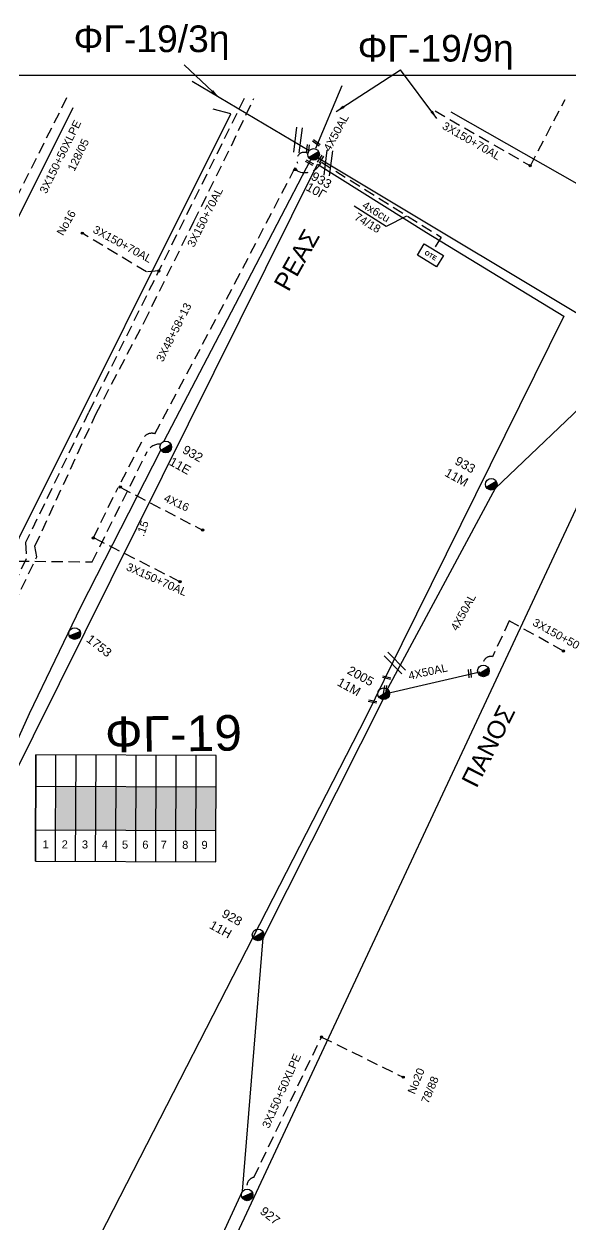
# Model space of a CAD drawing. Header units: millimetres. Extents: x 2087 to 5289, y 222 to 1137.
# Drawn here: x 2795.5 to 2857, y 660 to 795.1 of the extents above; entities that cross this region are included whole.
import ezdxf
from ezdxf.enums import TextEntityAlignment as Align

# ---------------------------------------------------------------- set-up
doc = ezdxf.new("R2010")
doc.units = ezdxf.units.MM
doc.linetypes.add('DASHED', pattern=[19.05, 12.7, -6.35])
for name, color, linetype in [('Pillar OTE', 7, 'Continuous'), ('Άγνωστα', 7, 'Continuous'), ('Ασφαλειοκιβώτια Χ.Τ 9 αναχωρήσεων', 7, 'Continuous'), ('Γυμνά εναέρια ΧΤ και ΦΟΠ (3Φ)   4x50+16AL', 7, 'Continuous'), ('Εναέρια παροχή ΧΤ 4x16', 7, 'SYN_LINE'), ('Επιγραφές - Σχήματα', 7, 'Continuous'), ('Καλώδια ΧΤ   3x150+70AL', 7, 'DASHED'), ('Καλώδια ΧΤ   3x150AL+50CU', 7, 'DASHED'), ('Καλώδια ΧΤ   4x50AL', 7, 'DASHED'), ('Μηχανική τομή', 7, 'Continuous'), ('Στύλος ΦΜ', 7, 'Continuous'), ('Στύλος ΦΜ @ 1', 7, 'Continuous'), ('Συνδέσεις', 7, 'Continuous'), ('Τομή', 7, 'Continuous'), ('Υπόβαθρο ΔΕΗ', 7, 'Continuous'), ('Υπόγεια καλώδια Παροχών ΧΤ   .15', 7, 'DASHED'), ('Υπόγεια καλώδια Παροχών ΧΤ   4x50AL', 7, 'DASHED'), ('Υπόγεια καλώδια Παροχών ΧΤ   4x6', 7, 'DASHED'), ('Υπόγειο καλώδιο Μέσης Τάσης 20KV', 7, 'Continuous')]:
    doc.layers.add(name, color=color, linetype=linetype)
doc.styles.add('arial', font='arial.ttf')
doc.styles.get("Standard").update_dxf_attribs({"font": 'arial.ttf'})
doc.linetypes.add('SYN_LINE', pattern='A,0.5,-0.0001,["/\\/\\/\\/",Standard,S=0.1,R=0,X=0,Y=-0.05],-0.25', length=0.7501)
doc.dimstyles.new('ISO-25', dxfattribs={"dimtxt": 2.5, "dimasz": 2.5, "dimexe": 1.25, "dimexo": 0.625, "dimtad": 1, "dimtxsty": 'Standard', "dimcen": 2.5, "dimadec": 0, "dimazin": 0, "dimtfac": 1, "dimtmove": 0, "dimatfit": 3, "dimfxl": 1, "dimarcsym": 0})

# ---------------------------------------------------------------- blocks, each defined once
blk = doc.blocks.new('ΤΟΜΗ')
at = {"layer": 'Τομή', "ltscale": 40}
for p, q in [((-5.68, 0), (5.68, 0)), ((5.68, -2.33), (-5.68, -2.33))]:
    blk.add_line(p, q, dxfattribs=at)
blk = doc.blocks.new('ΜΗΧΑΝΙΚΗ ΤΟΜΗ')
at = {"layer": 'Μηχανική τομή', "ltscale": 40}
for p, q in [((-1.89, 0.78), (1.89, 0.78)), ((1.89, 0), (-1.89, 0))]:
    blk.add_line(p, q, dxfattribs=at)
blk = doc.blocks.new('ΥΠΑΡΧΩΝ ΤΣΙΜΕΝΤΕΝΙΟΣ ΣΤΥΛΟΣ')
at = {"layer": 'Στύλος ΦΜ'}
blk.add_hatch(color=7, dxfattribs=at).paths.add_polyline_path([(-1.29, -2.28, 0.574793), (2.62, 0, 0.268822), (1.3, 2.27)])
at = {"layer": 'Στύλος ΦΜ', "color": 7}
blk.add_line((-1.29, -2.28), (1.3, 2.27), dxfattribs=at)
blk.add_circle((0, 0), 2.62, dxfattribs=at)
at = {"layer": 'Στύλος ΦΜ', "flags": 4}
for tag, p in [('ΑΡΙΘΜΟΣ', (-4.68, 8.05)), ('ΤΥΠΟΣ', (-4.91, 3.03))]:
    blk.add_attdef(tag, p, '', height=4, dxfattribs=at)
blk = doc.blocks.new('_ΣΥΝΔΕΣΗ')
at = {"layer": 'Συνδέσεις', "linetype": 'SYN_LINE', "ltscale": 40}
blk.add_hatch(color=256, dxfattribs=at).paths.add_polyline_path([(0.5, -0.01, 1), (-0.5, -0.01, 1)])
at = {"layer": 'Συνδέσεις'}
blk.add_circle((0, -0.01), 0.5, dxfattribs=at)
blk = doc.blocks.new('ΑΣΦΑΛΕΙΟΚΙΒΩΤΙΟ ΥΠΟΣΤΑΘΜΟΥ 9 ΑΝΑΧΩΡΗΣΕΩΝ')
at = {"layer": 'Ασφαλειοκιβώτια Χ.Τ 9 αναχωρήσεων', "ltscale": 40}
for p, q in [((-23.8, 40.36), (24.02, 40.36)), ((-9.72, 40.36), (-9.72, -40.64)), ((9.94, 40.36), (9.94, -40.64)), ((-23.8, 31.36), (24.02, 31.36)), ((-23.8, 22.36), (24.02, 22.36)), ((-23.8, 13.36), (24.02, 13.36)), ((-23.8, 4.36), (24.02, 4.36)), ((-23.8, -4.64), (24.02, -4.64)), ((-23.8, -13.64), (24.02, -13.64)), ((-23.8, -22.64), (24.02, -22.64)), ((-23.8, -31.64), (24.02, -31.64))]:
    blk.add_line(p, q, dxfattribs=at)
at = {"layer": 'Ασφαλειοκιβώτια Χ.Τ 9 αναχωρήσεων'}
blk.add_lwpolyline([(-23.8, -40.64), (24.02, -40.64), (24.02, 40.36), (-23.8, 40.36)], close=True, dxfattribs=at)
for s, p in [('1', (-17.96, 37.24)), ('2', (-17.96, 28.67)), ('3', (-17.96, 19.6)), ('4', (-17.96, 10.58)), ('5', (-17.96, 1.57)), ('6', (-17.96, -7.57)), ('7', (-17.96, -15.81)), ('8', (-17.96, -25.5)), ('9', (-17.96, -34.19))]:
    blk.add_text(s, height=3.6, rotation=270, dxfattribs=at).set_placement(p)
at = {"layer": 'Ασφαλειοκιβώτια Χ.Τ 9 αναχωρήσεων', "ltscale": 40}
for tag, height, p in [('ΟΝΟΜΑ', 5, (-0.16, 44.31)), ('ΚΕΙΜΕΝΟ 1', 2, (17.06, 35.59)), ('ΚΕΙΜΕΝΟ 2', 2, (17.06, 26.88)), ('ΚΕΙΜΕΝΟ 3', 2, (17.06, 17.69)), ('ΚΕΙΜΕΝΟ 4', 2, (17.06, 8.71)), ('ΚΕΙΜΕΝΟ 5', 2, (17.06, -0.13)), ('ΚΕΙΜΕΝΟ 6', 2, (17.06, -9.05)), ('ΚΕΙΜΕΝΟ 7', 2, (17.06, -18.13)), ('ΚΕΙΜΕΝΟ 8', 2, (17.06, -26.85)), ('ΚΕΙΜΕΝΟ 9', 2, (17.06, -35.99)), ('ΣΧ', 2, (-0.1, -42.64))]:
    blk.add_attdef(tag, text='', height=height, dxfattribs=at).set_placement(p, align=Align.MIDDLE_CENTER)
blk = doc.blocks.new('PILLAR ΟΤΕ')
at = {"layer": 'Pillar OTE', "ltscale": 40}
blk.add_lwpolyline([(-3.31, 2.02), (3.39, 2.02), (3.39, -1.99), (-3.31, -1.99)], close=True, dxfattribs=at)
at = {"layer": 'Pillar OTE', "insert": (-1.81, 0.71), "char_height": 1.3575, "width": 109.961, "attachment_point": 1}
blk.add_mtext('{\\fArial|b1|i0|c161|p34;OTE}', dxfattribs=at)

msp = doc.modelspace()

# ---------------------------------------------------------------- hatches: boundary and pattern name
at = {"layer": 'Pillar OTE', "ltscale": 40}
h = msp.add_hatch(color=256, dxfattribs=at)
h.dxf.hatch_style = 1
h.paths.add_polyline_path([(2825.8, 778.6), (2826.22, 778.56), (2825.99, 778.91)])
at = {"layer": 'Ασφαλειοκιβώτια Χ.Τ 9 αναχωρήσεων'}
h = msp.add_hatch(color=30, dxfattribs=at)
h.dxf.hatch_style = 1
h.paths.add_polyline_path([(2799.11, 709.35), (2799.09, 704.44), (2801.34, 704.43), (2801.36, 709.34)])
h = msp.add_hatch(color=62, dxfattribs=at)
h.dxf.hatch_style = 1
h.paths.add_polyline_path([(2801.36, 709.34), (2801.34, 704.43), (2803.59, 704.42), (2803.61, 709.34)])
h = msp.add_hatch(color=27, dxfattribs=at)
h.dxf.hatch_style = 1
h.paths.add_polyline_path([(2803.61, 709.34), (2803.59, 704.42), (2805.84, 704.41), (2805.86, 709.33)])
h = msp.add_hatch(color=1, dxfattribs=at)
h.dxf.hatch_style = 1
h.paths.add_polyline_path([(2805.86, 709.33), (2805.84, 704.41), (2808.09, 704.41), (2808.11, 709.32)])
h = msp.add_hatch(color=151, dxfattribs=at)
h.dxf.hatch_style = 1
h.paths.add_polyline_path([(2808.11, 709.32), (2808.09, 704.41), (2810.34, 704.4), (2810.36, 709.31)])
h = msp.add_hatch(color=85, dxfattribs=at)
h.dxf.hatch_style = 1
h.paths.add_polyline_path([(2810.36, 709.31), (2810.34, 704.4), (2812.59, 704.39), (2812.61, 709.3)])
h = msp.add_hatch(color=2, dxfattribs=at)
h.dxf.hatch_style = 1
h.paths.add_polyline_path([(2812.61, 709.3), (2812.59, 704.39), (2814.84, 704.38), (2814.86, 709.3)])
h = msp.add_hatch(color=6, dxfattribs=at)
h.dxf.hatch_style = 1
h.paths.add_polyline_path([(2814.86, 709.3), (2814.84, 704.38), (2817.09, 704.38), (2817.11, 709.29)])

# ---------------------------------------------------------------- linework, layer by layer
at = {"layer": 'Pillar OTE', "ltscale": 40}
msp.add_lwpolyline([(2825.99, 778.91), (2826.22, 778.56), (2825.8, 778.6), (2825.99, 778.91)], dxfattribs=at)
at = {"layer": 'Άγνωστα', "color": 6, "linetype": 'DASHED', "ltscale": 0.1}
msp.add_lwpolyline([(2806.45, 743.59), (2808.84, 748.25, -0.433944), (2810.24, 749), (2819.24, 765.92), (2826.27, 779.45, -0.717593), (2827.35, 780.57, -0.257112)], format="xyb", dxfattribs=at)
at = {"layer": 'Άγνωστα', "color": 6}
for points in [[(2811.26, 748.13), (2820.2, 765.29), (2827.78, 779.84)], [(2790.08, 704.11), (2796.15, 717.53), (2801.9, 729.52), (2810.9, 747.17)]]:
    msp.add_lwpolyline(points, dxfattribs=at)
at = {"layer": 'Άγνωστα', "color": 85, "linetype": 'DASHED', "ltscale": 0.1}
msp.add_lwpolyline([(2820.64, 664.07, -0.455794), (2821.36, 665.38), (2828.96, 681.16), (2838.14, 676.65)], format="xyb", dxfattribs=at)
at = {"layer": 'Γυμνά εναέρια ΧΤ και ΦΟΠ (3Φ)   4x50+16AL', "color": 1, "linetype": 'Continuous', "ltscale": 0.1}
msp.add_lwpolyline([(2828.6, 780.03), (2865, 758.18), (2898.21, 739.78)], dxfattribs=at)
at = {"layer": 'Γυμνά εναέρια ΧΤ και ΦΟΠ (3Φ)   4x50+16AL', "color": 85, "ltscale": 0.1}
for points in [[(2836.24, 719.8), (2836.24, 719.8), (2836.24, 719.8), (2846.77, 722.24)], [(2820.1, 663.82), (2822.41, 692.32), (2836.12, 719.57)], [(2802.68, 626.19), (2809.58, 640.63), (2809.85, 641.62), (2820.1, 663.82)]]:
    msp.add_lwpolyline(points, dxfattribs=at)
at = {"layer": 'Εναέρια παροχή ΧΤ 4x16', "color": 6, "linetype": 'DASHED', "ltscale": 0.1}
msp.add_lwpolyline([(2806.34, 743), (2815.59, 738.17)], dxfattribs=at)
at = {"layer": 'Επιγραφές - Σχήματα'}
msp.add_lwpolyline([(3200.59, 789.29), (3200.59, 789.29), (2106.58, 789.29), (2106.58, 238.36), (3200.59, 238.29)], dxfattribs=at)
at = {"layer": 'Καλώδια ΧΤ   3x150+70AL', "color": 30, "ltscale": 0.1}
msp.add_lwpolyline([(2782.73, 722.33), (2789.42, 719.51), (2796.96, 735.15), (2796.76, 736.36), (2803.6, 751.21), (2809.06, 761.62), (2814.62, 772.87), (2818.84, 781.39), (2821.35, 786.7)], dxfattribs=at)
at = {"layer": 'Καλώδια ΧΤ   3x150+70AL', "color": 62, "ltscale": 0.1}
for points in [[(2820.29, 786.72), (2802.79, 751.41), (2795.71, 736.77), (2795.78, 734.92), (2788.72, 720.48), (2783, 722.88)], [(2810.67, 767.31), (2809.28, 767.21), (2802.06, 771.56)]]:
    msp.add_lwpolyline(points, dxfattribs=at)
at = {"layer": 'Καλώδια ΧΤ   3x150+70AL', "color": 6, "ltscale": 0.1}
msp.add_lwpolyline([(2841.74, 785.31), (2852.44, 779.14), (2856.34, 786.6)], dxfattribs=at)
for points in [[(2803.32, 737.31, -0.040147), (2803.32, 737.31), (2806.11, 742.97)], [(2813.06, 732.36), (2803.32, 737.31, -0.039138), (2803.32, 737.31, -0.039138)]]:
    msp.add_lwpolyline(points, format="xyb", dxfattribs=at)
at = {"layer": 'Καλώδια ΧΤ   3x150AL+50CU', "color": 30, "linetype": 'DASHED', "ltscale": 0.1}
msp.add_lwpolyline([(2800.32, 786.77), (2792.16, 770.57), (2792.11, 770.71, 0.660331), (2791.57, 770.74, 0.23849), (2791.58, 769.6, -0.0567)], format="xyb", dxfattribs=at)
at = {"layer": 'Καλώδια ΧΤ   3x150AL+50CU', "color": 85, "linetype": 'DASHED', "ltscale": 0.1}
msp.add_lwpolyline([(2856.15, 724.57), (2850.07, 727.95), (2850.07, 727.95), (2848.19, 723.93, 0.534481), (2847.14, 722.99)], format="xyb", dxfattribs=at)
at = {"layer": 'Καλώδια ΧΤ   4x50AL', "color": 6, "linetype": 'Continuous', "ltscale": 0.1}
msp.add_lwpolyline([(2828.33, 781.11), (2831.27, 788.16)], dxfattribs=at)
at = {"layer": 'Καλώδια ΧΤ   4x50AL', "color": 1, "linetype": 'Continuous', "ltscale": 0.1}
msp.add_lwpolyline([(2864.44, 757.84), (2860.43, 754.25), (2848.5, 742.85), (2836.17, 719.89)], dxfattribs=at)
at = {"layer": 'Υπόβαθρο ΔΕΗ'}
for points in [[(2801.03, 785.65), (2743.6, 670.58), (2758.05, 662.77), (2793.99, 734.87), (2794.98, 737.29), (2818.76, 784.97), (2816.77, 785.49)], [(2867.96, 785.62), (2862.03, 774.64), (2843.55, 785.18)], [(2828.53, 779.32), (2840.78, 771.65), (2856.21, 762.23), (2838, 725.36), (2833.97, 717.22), (2795.05, 641.25), (2767.56, 656.63), (2828.53, 779.32)], [(2865.19, 756.84), (2897.41, 738.78), (2869.98, 623.25), (2814.59, 648.57), (2865.19, 756.84)]]:
    msp.add_lwpolyline(points, dxfattribs=at)
at = {"layer": 'Υπόγεια καλώδια Παροχών ΧΤ   .15', "color": 6, "ltscale": 0.1}
msp.add_lwpolyline([(2794.71, 734.46), (2794.82, 734.68), (2803.18, 734.6), (2809.38, 746.99, -0.306352), (2810.88, 747.83)], format="xyb", dxfattribs=at)
at = {"layer": 'Υπόγεια καλώδια Παροχών ΧΤ   4x6', "color": 6, "linetype": 'DASHED', "ltscale": 0.1}
msp.add_lwpolyline([(2826.22, 778.56, 0.40461), (2828.95, 779.53), (2842.42, 771.11), (2841.56, 769.73)], format="xyb", dxfattribs=at)
at = {"layer": 'Υπόγειο καλώδιο Μέσης Τάσης 20KV', "color": 62}
msp.add_lwpolyline([(2827.56, 780.82), (2814.44, 788.61)], dxfattribs=at)

# ---------------------------------------------------------------- block references
at = {"layer": 'Pillar OTE', "xscale": 0.375, "yscale": 0.375, "zscale": 0.375, "rotation": 329}
msp.add_blockref('PILLAR ΟΤΕ', (2841.19, 769.07), dxfattribs=at)
at = {"layer": 'Ασφαλειοκιβώτια Χ.Τ 9 αναχωρήσεων', "xscale": 0.2500000000000001, "yscale": 0.2500000000000001, "zscale": 0.2500000000000001, "rotation": 89.79863056021844}
msp.add_blockref('ΑΣΦΑΛΕΙΟΚΙΒΩΤΙΟ ΥΠΟΣΤΑΘΜΟΥ 9 ΑΝΑΧΩΡΗΣΕΩΝ', (2806.94, 706.84), dxfattribs=at)
at = {"layer": 'Μηχανική τομή', "xscale": 0.2499999999999994, "yscale": 0.2499999999999994, "zscale": 0.2499999999999994}
for p, rotation in [((2828.33, 781.64), 323.5815292128069), ((2827.52, 781.02), 82.09694122074997), ((2827.57, 779.4), 330.8911093363499), ((2828.94, 779.83), 58.10003865554794), ((2836.32, 721.66), 165.1276300346512), ((2845.54, 722.03), 274.7258600937332), ((2836.21, 720.21), 82.09694122074997), ((2834.73, 718.99), 166.9787928681099)]:
    msp.add_blockref('ΜΗΧΑΝΙΚΗ ΤΟΜΗ', p, dxfattribs=dict(at, rotation=rotation))
at = {"layer": 'Στύλος ΦΜ @ 1', "ltscale": 40}
ref = msp.add_blockref('ΥΠΑΡΧΩΝ ΤΣΙΜΕΝΤΕΝΙΟΣ ΣΤΥΛΟΣ', (2828.08, 780.42), dxfattribs=dict(at, xscale=0.2499999999999997, yscale=0.2499999999999997, zscale=0.2499999999999997, rotation=331.0369859136696))
ref.add_attrib('ΤΥΠΟΣ', '933', (2827.7, 777.65), dxfattribs={"layer": 'Στύλος ΦΜ', "height": 1, "rotation": 331.037, "flags": 4})
ref.add_attrib('ΑΡΙΘΜΟΣ', '10Γ', (2827.11, 776.45), dxfattribs={"layer": 'Στύλος ΦΜ', "height": 1, "rotation": 331.037, "flags": 4})
ref = msp.add_blockref('ΥΠΑΡΧΩΝ ΤΣΙΜΕΝΤΕΝΙΟΣ ΣΤΥΛΟΣ', (2811.46, 747.51), dxfattribs=dict(at, xscale=0.2499999999999997, yscale=0.2499999999999997, zscale=0.2499999999999997, rotation=331.0369859136696))
ref.add_attrib('ΤΥΠΟΣ', '932', (2813.24, 746.9), dxfattribs={"layer": 'Στύλος ΦΜ', "height": 1, "rotation": 331.037, "flags": 4})
ref.add_attrib('ΑΡΙΘΜΟΣ', '11E', (2811.75, 745.56), dxfattribs={"layer": 'Στύλος ΦΜ', "height": 1, "rotation": 331.037, "flags": 4})
ref = msp.add_blockref('ΥΠΑΡΧΩΝ ΤΣΙΜΕΝΤΕΝΙΟΣ ΣΤΥΛΟΣ', (2848.05, 743.32), dxfattribs=dict(at, xscale=0.2499999999999997, yscale=0.2499999999999997, zscale=0.2499999999999997, rotation=331.0369859136696))
ref.add_attrib('ΤΥΠΟΣ', '11Μ', (2842.72, 744.32), dxfattribs={"layer": 'Στύλος ΦΜ', "height": 1, "rotation": 331.037, "flags": 4})
ref.add_attrib('ΑΡΙΘΜΟΣ', '933', (2843.86, 745.64), dxfattribs={"layer": 'Στύλος ΦΜ', "height": 1, "rotation": 331.037, "flags": 4})
ref = msp.add_blockref('ΥΠΑΡΧΩΝ ΤΣΙΜΕΝΤΕΝΙΟΣ ΣΤΥΛΟΣ', (2801.22, 726.53), dxfattribs=dict(at, xscale=0.2499999999999999, yscale=0.2499999999999999, zscale=0.2499999999999999, rotation=322.0815134333027))
ref.add_attrib('ΤΥΠΟΣ', '1753', (2802.44, 725.72), dxfattribs={"layer": 'Στύλος ΦΜ', "height": 1, "rotation": 322.0815, "flags": 4})
ref = msp.add_blockref('ΥΠΑΡΧΩΝ ΤΣΙΜΕΝΤΕΝΙΟΣ ΣΤΥΛΟΣ', (2835.95, 719.76), dxfattribs=dict(at, xscale=0.2499999999999997, yscale=0.2499999999999997, zscale=0.2499999999999997, rotation=331.0369859136696))
ref.add_attrib('ΤΥΠΟΣ', '11Μ', (2830.63, 720.76), dxfattribs={"layer": 'Στύλος ΦΜ', "height": 1, "rotation": 331.037, "flags": 4})
ref.add_attrib('ΑΡΙΘΜΟΣ', '2005', (2831.77, 722.08), dxfattribs={"layer": 'Στύλος ΦΜ', "height": 1, "rotation": 331.037, "flags": 4})
at = {"layer": 'Στύλος ΦΜ @ 1', "ltscale": 40, "xscale": 0.2499999999999997, "yscale": 0.2499999999999997, "zscale": 0.2499999999999997, "rotation": 331.0369859136696}
msp.add_blockref('ΥΠΑΡΧΩΝ ΤΣΙΜΕΝΤΕΝΙΟΣ ΣΤΥΛΟΣ', (2847.16, 722.33), dxfattribs=at)
at = {"layer": 'Στύλος ΦΜ @ 1', "ltscale": 40}
ref = msp.add_blockref('ΥΠΑΡΧΩΝ ΤΣΙΜΕΝΤΕΝΙΟΣ ΣΤΥΛΟΣ', (2821.84, 692.64), dxfattribs=dict(at, xscale=0.2499999999999997, yscale=0.2499999999999997, zscale=0.2499999999999997, rotation=331.0369859136696))
ref.add_attrib('ΤΥΠΟΣ', '11H', (2816.27, 693.45), dxfattribs={"layer": 'Στύλος ΦΜ', "height": 1, "rotation": 331.037, "flags": 4})
ref.add_attrib('ΑΡΙΘΜΟΣ', '928', (2817.66, 694.74), dxfattribs={"layer": 'Στύλος ΦΜ', "height": 1, "rotation": 331.037, "flags": 4})
ref = msp.add_blockref('ΥΠΑΡΧΩΝ ΤΣΙΜΕΝΤΕΝΙΟΣ ΣΤΥΛΟΣ', (2820.61, 663.41), dxfattribs=dict(at, xscale=0.2499999999999999, yscale=0.2499999999999999, zscale=0.2499999999999999, rotation=322.0815134333027))
ref.add_attrib('ΤΥΠΟΣ', '927', (2821.96, 661.39), dxfattribs={"layer": 'Στύλος ΦΜ', "height": 1, "rotation": 322.0815, "flags": 4})
at = {"layer": 'Συνδέσεις', "xscale": 0.25, "yscale": 0.25, "zscale": 0.25}
for p in [(2852.42, 779.15), (2802.07, 771.56), (2810.68, 767.31), (2806.35, 743.01), (2815.6, 738.18), (2803.33, 737.28), (2813.07, 732.36), (2856.16, 724.57), (2828.97, 681.16), (2838.15, 676.65)]:
    msp.add_blockref('_ΣΥΝΔΕΣΗ', p, dxfattribs=at)
at = {"layer": 'Τομή'}
for p, xscale, yscale, zscale, rotation in [((2826.61, 781.99), 0.25, 0.25, 0.25, 262.7982607523363), ((2830.02, 779.42), 0.25, 0.25, 0.25, 262.7982607523363), ((2837.41, 723.42), 0.2499999999999998, 0.2499999999999998, 0.2499999999999998, 314.4487626476372)]:
    msp.add_blockref('ΤΟΜΗ', p, dxfattribs=dict(at, xscale=xscale, yscale=yscale, zscale=zscale, rotation=rotation))

# ---------------------------------------------------------------- texts
at = {"ltscale": 40, "width": 21.1415, "attachment_point": 1, "style": 'arial'}
for s, insert, char_height, rotation in [('ΡΕΑΣ', (2823.51, 765.86), 2, 60.6159), ('{\\fArial|b0|i0|c204|p34;Ф}Γ-19', (2804.59, 717.16), 4, 0.8451)]:
    msp.add_mtext(s, dxfattribs=dict(at, insert=insert, char_height=char_height, rotation=rotation))
at = {"layer": 'Άγνωστα', "ltscale": 40, "char_height": 0.9, "attachment_point": 1, "style": 'arial'}
for s, insert, width, rotation in [('3X150+50XLPE', (2797.23, 776.32), 69.1904, 63.8674), ('128/05', (2800.38, 778.84), 69.1904, 63.8674), ('\\pt15.3;Νο16', (2799.13, 771.65), 68.5625, 60.2843), ('3X48+58+13', (2810.33, 757.41), 69.1904, 63.1262), ('3X150+50', (2853.04, 728.3), 68.5625, 331.0896), ('3X150+50XLPE', (2822.24, 671.18), 69.1904, 66.1461), ('Νο20', (2838.6, 675), 68.5625, 67.4017), ('78/88', (2840.13, 673.95), 68.5625, 67.4017)]:
    msp.add_mtext(s, dxfattribs=dict(at, insert=insert, width=width, rotation=rotation))
at = {"layer": 'Εναέρια παροχή ΧΤ 4x16', "ltscale": 40, "insert": (2811.53, 742.27), "char_height": 0.9, "width": 68.5625, "attachment_point": 1, "rotation": 335.4857, "style": 'arial'}
msp.add_mtext('4X16', dxfattribs=at)
at = {"layer": 'Επιγραφές - Σχήματα', "ltscale": 40, "char_height": 3, "width": 21.1415, "attachment_point": 1, "style": 'arial'}
for s, insert in [('ΦΓ-19/3η', (2801.1, 794.92)), ('ΦΓ-19/9η', (2833.03, 793.86))]:
    msp.add_mtext(s, dxfattribs=dict(at, insert=insert))
at = {"layer": 'Επιγραφές - Σχήματα', "ltscale": 40, "insert": (2844.61, 709.97), "char_height": 2, "width": 21.1415, "attachment_point": 1, "rotation": 63.2346, "style": 'arial'}
msp.add_mtext('{\\fArial|b0|i0|c204|p34;П}ANOΣ', dxfattribs=at)
at = {"layer": 'Καλώδια ΧΤ   3x150+70AL', "ltscale": 40, "char_height": 0.9, "width": 69.1904, "attachment_point": 1, "style": 'arial'}
for insert, rotation in [((2842.89, 784.14), 330.1675), ((2813.82, 770.3), 63.1262), ((2807.3, 734.53), 335.8561)]:
    msp.add_mtext('3X150+70AL', dxfattribs=dict(at, insert=insert, rotation=rotation))
at = {"layer": 'Καλώδια ΧΤ   3x150+70AL', "color": 0, "ltscale": 40, "insert": (2803.61, 772.47), "char_height": 0.9, "width": 69.1904, "attachment_point": 1, "rotation": 331.4846, "style": 'arial'}
msp.add_mtext('3X150+70AL', dxfattribs=at)
at = {"layer": 'Καλώδια ΧΤ   4x50AL', "ltscale": 40, "char_height": 0.9, "width": 69.1904, "attachment_point": 1, "style": 'arial'}
for insert, rotation in [((2829.13, 781.11), 61.3488), ((2843.43, 727.19), 61.3488), ((2838.65, 722.21), 12.4436)]:
    msp.add_mtext('4X50AL', dxfattribs=dict(at, insert=insert, rotation=rotation))
at = {"layer": 'Υπόγεια καλώδια Παροχών ΧΤ   .15', "ltscale": 40, "insert": (2808.14, 737.68), "char_height": 0.9, "width": 68.5625, "attachment_point": 1, "rotation": 70.6188, "style": 'arial'}
msp.add_mtext('.15', dxfattribs=at)
at = {"layer": 'Υπόγεια καλώδια Παροχών ΧΤ   4x50AL', "color": 7, "ltscale": 0.2, "char_height": 0.9, "attachment_point": 1, "rotation": 329}
for s, insert in [('74/18', (2833.04, 773.92)), ('4x6cu', (2833.91, 775.23))]:
    msp.add_mtext_dynamic_manual_height_columns(s, width=1.8, gutter_width=12.5, heights=[0.118], dxfattribs=dict(at, insert=insert))

# ---------------------------------------------------------------- leaders
at = {"layer": 'Επιγραφές - Σχήματα', "ltscale": 40}
for points in [[(2817.39, 786.86), (2813.53, 790.5)], [(2830.63, 785.24), (2837.85, 789.94)], [(2841.93, 784.44), (2837.85, 789.94)]]:
    msp.add_leader(points, dimstyle='ISO-25', override={"dimasz": 1, "dimtad": 0}, dxfattribs=at)
at = {"layer": 'Επιγραφές - Σχήματα'}
msp.add_leader([(2838.53, 773.48), (2836.23, 772.31), (2832.63, 774.59)], dimstyle='ISO-25', override={"dimasz": 0.1, "dimgap": 0.625, "dimtad": 0}, dxfattribs=at)

doc.saveas('drawing.dxf')
